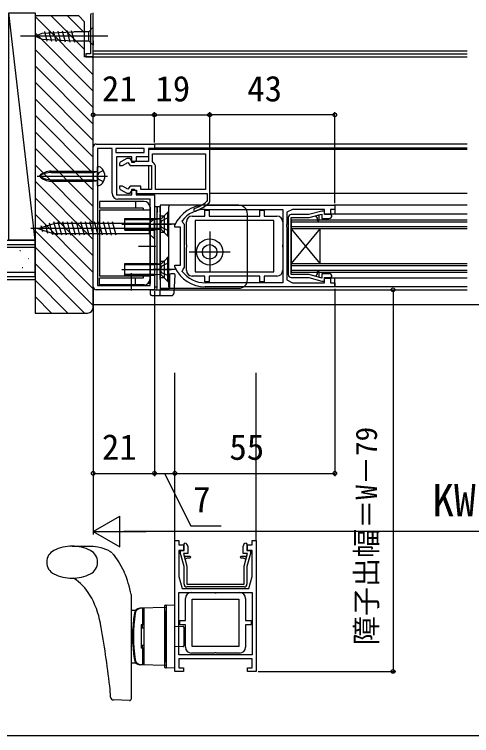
# Model space of a CAD drawing. Units: millimetres, scale not verified. Extents: x -525 to 525, y -782 to 777.
# Drawn here: x 2.9 to 160, y -782.5 to -535 of the extents above; entities that cross this region are included whole.
import ezdxf
from ezdxf.enums import TextEntityAlignment as Align

# ---------------------------------------------------------------- set-up
doc = ezdxf.new("R2010")
doc.units = ezdxf.units.MM
doc.header["$LTSCALE"] = 4
for name, color, linetype in [('0-2_YKK_11', 7, 'Continuous'), ('0-3_YKK_12', 2, 'Continuous'), ('0-4_YKK_13', 4, 'Continuous'), ('0-6_YKK_D', 6, 'Continuous'), ('0-7_YKK_ZWAK', 7, 'Continuous'), ('0-8_YSS_K', 3, 'Continuous'), ('0-9_YSS_KE', 3, 'Continuous')]:
    doc.layers.add(name, color=color, linetype=linetype)
doc.styles.add('ＭＳ ゴシック', font='')
doc.styles.get('ＭＳ ゴシック').set_extended_font_data('MS Gothic')

msp = doc.modelspace()

# ---------------------------------------------------------------- linework, layer by layer
at = {"layer": '0-2_YKK_11'}
for p, q in [((30, -628.5), (30, -580.5)), ((97, -604.7), (97, -624.3)), ((81.8, -731.5), (62.2, -731.5))]:
    msp.add_line(p, q, dxfattribs=at)
for points in [[(29.316, -534.727), (29, -535.273), (29, -548.5), (27.5, -548.5), (27.5, -549.5), (30, -549.5), (30, -534.5)], [(31, -579.5), (51, -579.5), (51, -581), (49, -581), (49, -583.9), (44.7, -583.9), (44.7, -585.1), (44, -585.8), (43.2, -585.8), (43.2, -583.9), (38, -583.9), (38, -596.9), (43.2, -596.9), (43.2, -595), (44, -595), (44.7, -595.7), (44.7, -596.9), (51, -596.9), (51, -629.5), (31, -629.5)], [(31.5, -581), (31.5, -628), (49.5, -628), (49.5, -598.4), (44.7, -598.4), (38.5, -598.4)], [(36.5, -596.4), (36.5, -581), (31.5, -581)], [(69.831, -599.652), (70, -599.277), (70, -581.4), (49, -581.4), (49, -585.5), (43.4, -585.5), (42.63, -584.4), (41.537, -584.4), (39.5, -585.576)], [(50.4, -582.8), (68.6, -582.8), (68.6, -595.1), (51.4, -595.1), (51.4, -587.4)], [(50.608, -585.857), (50.4, -585.451), (50.4, -582.8)], [(39, -586.442), (39, -586.9), (40.007, -586.9), (41.904, -585.805), (42.671, -586.9), (50, -586.9), (50, -595.1), (46.3, -595.1), (46.3, -593.9), (42.671, -593.9), (41.904, -594.995), (40.007, -593.9), (39, -593.9), (39, -594.358)], [(39.5, -595.224), (41.537, -596.4), (42.63, -596.4), (43.4, -595.3), (44.9, -595.3), (44.9, -596.5)], [(44.9, -596.5), (69.1, -596.5), (69.1, -598.862), (68.92, -599.247)], [(68.5, -600.504), (113, -600.504), (113, -601.904), (111.5, -601.904), (111.5, -603.504), (109.5, -603.504), (109.5, -601.904), (98.5, -601.904), (96.5, -602.904), (96.5, -607.046), (96.38, -607.229), (96.38, -607.779), (96.5, -607.962), (96.5, -626.104), (98.5, -627.104), (109.5, -627.104), (109.5, -625.504), (111.5, -625.504), (111.5, -627.104), (113, -627.104), (113, -628.504), (68.5, -628.504)], [(64, -604.204), (68.35, -604.204), (68.35, -602.204), (69.85, -602.204), (69.85, -604.204)], [(68.5, -601.904), (95.1, -601.904), (95.1, -627.104), (68.5, -627.104)], [(69.85, -604.204), (87.25, -604.204), (87.25, -602.204), (88.75, -602.204), (88.75, -604.204), (93.1, -604.204)], [(112, -604), (111.7, -603.7), (109.5, -603.7), (109.5, -602.5), (108.5, -602.5), (104.022, -603.7), (98, -603.7)], [(111, -624), (108.5, -624), (108.5, -625.465), (104.153, -624.3), (98, -624.3), (98, -604.7), (104.153, -604.7), (108.5, -603.535), (108.5, -605), (111, -605)], [(60.532, -623.211), (60.913, -622.404), (61.4, -621.904), (61.4, -607.104), (60.913, -606.604), (60.532, -605.797)], [(62, -622.804), (62, -614.962), (62.12, -614.779), (62.12, -614.229), (62, -614.046), (62, -606.204)], [(95.1, -606.204), (95.1, -614.046), (94.98, -614.229), (94.98, -614.779), (95.1, -614.962), (95.1, -622.804)], [(58.045, -621.795), (58, -621.587), (58, -621.004), (60, -621.004), (60, -608.004), (58, -608.004), (58, -607.421), (58.045, -607.213)], [(93.1, -624.804), (88.75, -624.804), (88.75, -626.804), (87.25, -626.804), (87.25, -624.804), (69.85, -624.804), (69.85, -626.804), (68.35, -626.804), (68.35, -624.804), (64, -624.804)], [(98, -625.3), (104.022, -625.3), (108.5, -626.5), (109.5, -626.5), (109.5, -625.3), (111.7, -625.3), (112, -625)], [(61.2, -730.5), (61.2, -724.479), (60, -720), (60, -719), (61.2, -719), (61.2, -716.8), (61.5, -716.5)], [(62.5, -717.5), (62.5, -720), (61.035, -720), (62.2, -724.347), (62.2, -730.5), (81.8, -730.5), (81.8, -724.347), (82.965, -720), (81.5, -720), (81.5, -717.5)], [(82.5, -716.5), (82.8, -716.8), (82.8, -719), (84, -719), (84, -720), (82.8, -724.478), (82.8, -730.5)], [(63.7, -733.4), (71.542, -733.4), (71.725, -733.52), (72.275, -733.52), (72.458, -733.4), (80.3, -733.4)], [(61.7, -752.2), (61.7, -744.55), (59.7, -744.55), (59.7, -743.05), (61.7, -743.05), (61.7, -735.4)], [(82.3, -735.4), (82.3, -743.05), (84.3, -743.05), (84.3, -744.55), (82.3, -744.55), (82.3, -752.2)], [(80.3, -754.2), (72.458, -754.2), (72.275, -754.08), (71.725, -754.08), (71.542, -754.2), (63.7, -754.2)]]:
    msp.add_lwpolyline(points, dxfattribs=at)
for points in [[(47.5, -581), (37.7, -581), (37.7, -582.4), (47.5, -582.4)], [(107.5, -603.803), (107.5, -605.75), (107.238, -606), (107, -605.75), (107, -604.937), (106.5, -604.071)], [(92.1, -605.704), (65, -605.704), (65, -623.304), (92.1, -623.304)], [(107.5, -623.25), (107.5, -625.197), (106.5, -624.929), (107, -624.063), (107, -623.25), (107.255, -623)], [(58, -760.5), (58, -715.5), (59.4, -715.5), (59.4, -717), (61, -717), (61, -719), (59.4, -719), (59.4, -727.895), (60.5, -732), (83.5, -732), (84.6, -727.895), (84.6, -719), (83, -719), (83, -717), (84.6, -717), (84.6, -715.5), (86, -715.5), (86, -760.5), (83, -760.5), (83, -759.3), (84.6, -759.3), (84.6, -756.2), (68.241, -756.2), (59.4, -756.2), (59.4, -759.3), (61, -759.3), (61, -760.5)], [(63.25, -721), (61.303, -721), (61.571, -722), (62.437, -721.5), (63.25, -721.5), (63.5, -721.245)], [(82.697, -721), (80.75, -721), (80.5, -721.262), (80.75, -721.5), (81.563, -721.5), (82.429, -722)], [(59.4, -733.4), (84.6, -733.4), (84.6, -754.8), (68.122, -754.8), (59.4, -754.8)], [(80, -735.7), (80, -751.9), (64, -751.9), (64, -735.7)]]:
    msp.add_lwpolyline(points, close=True, dxfattribs=at)
for centre, radius, start, end in [((31, -580.5), 1, 90.00001, 179.99999), ((40, -586.442), 1, 119.99998, 180), ((49.5, -587.4), 1.9, 0.00001, 54.31469), ((38.5, -596.4), 2, 180.00001, 269.99999), ((40, -594.358), 1, 180, 240.00002), ((68.5, -612.004), 11.5, 89.99999, 155.38003), ((59.91, -588.401), 14.1, 290.26659, 309.71484), ((59.91, -588.401), 15, 290.2666, 311.4049), ((68.5, -612.004), 10.1, 90, 142.08106), ((64.95, -602.05), 0.45, 110.26659, 290.26661), ((98, -604.7), 1, 90.00001, 179.99999), ((64, -606.204), 2, 90.00001, 179.99999), ((93.1, -606.204), 2, 0.00001, 89.99999), ((111, -604), 1, 270.00219, 0.00045), ((68.5, -617.004), 11.5, 204.61997, 270.00001), ((68.5, -617.004), 10.1, 217.91894, 270), ((64, -622.804), 2, 180.00001, 269.99999), ((93.1, -622.804), 2, 270.00001, 359.99999), ((98, -624.3), 1, 179.99909, 269.99999), ((111, -625), 1, 0.00001, 89.99999), ((31, -628.5), 1, 180.00001, 269.99999), ((61.5, -717.5), 1, 0.00001, 89.99999), ((82.5, -717.5), 1, 89.99955, 179.99781), ((62.2, -730.5), 1, 180.00001, 270.00091), ((81.8, -730.5), 1, 270.00001, 359.99999), ((63.7, -735.4), 2, 90.00001, 179.99999), ((80.3, -735.4), 2, 0.00001, 89.99999), ((63.7, -752.2), 2, 180.00001, 269.99999), ((80.3, -752.2), 2, 270.00001, 359.99999)]:
    msp.add_arc(centre, radius, start, end, dxfattribs=at)
at = {"layer": '0-3_YKK_12'}
for p, q in [((30, -547.5), (158.5, -547.5)), ((30, -548.5), (158.5, -548.5)), ((30, -549.5), (158.5, -549.5)), ((158.5, -579.5), (51, -579.5)), ((51, -579.5), (51, -581.4)), ((158.5, -580.9), (51, -580.9)), ((158.5, -581.402), (69.552, -581.403)), ((49, -586.9), (49.001, -595.1)), ((158.5, -596.5), (70, -596.5)), ((158.5, -600.5), (112.7, -600.5)), ((113, -600.5), (113, -603.5)), ((158.5, -603.5), (111.062, -603.5)), ((98, -605.5), (158.5, -605.5)), ((98, -605.5), (98, -623.5)), ((98, -606.2), (158.5, -606.2)), ((98, -607.8), (158.5, -607.8)), ((98, -608.5), (158.5, -608.5)), ((108, -620.5), (98, -608.5)), ((98, -620.5), (158.5, -620.5)), ((98, -621.2), (158.5, -621.2)), ((98, -622.8), (158.5, -622.8)), ((98, -623.5), (158.5, -623.5)), ((158.5, -625.502), (111, -625.504)), ((113, -628.5), (113, -625.5)), ((158.5, -628.5), (112.7, -628.5)), ((51, -629.5), (158.5, -629.5)), ((58, -715.8), (58, -658)), ((86, -715.8), (86, -658))]:
    msp.add_line(p, q, dxfattribs=at)
msp.add_lwpolyline([(108, -620.5), (108, -608.5), (98, -620.5)], dxfattribs=at)
at = {"layer": '0-4_YKK_13'}
for p, q in [((13.208, -540.916), (14.068, -544.125)), ((14.741, -540.843), (15.641, -544.2)), ((16.275, -540.77), (17.214, -544.275)), ((17.808, -540.697), (18.787, -544.35)), ((19.341, -540.624), (20.36, -544.425)), ((20.875, -540.551), (21.933, -544.5)), ((22.408, -540.477), (23.506, -544.575)), ((28.45, -540.95), (23.333, -540.95)), ((28.45, -544.05), (28.45, -540.95)), ((30, -544.05), (30, -540.95)), ((35, -542.5), (5, -542.5)), ((23.333, -544.05), (28.45, -544.05)), ((15.526, -588.754), (30.1, -588.754)), ((30.1, -592.246), (30.1, -588.754)), ((30.1, -588.754), (30.904, -588.911)), ((30.1, -589.282), (31.172, -588.89)), ((10.722, -590.5), (34.875, -590.5)), ((15.526, -589.282), (30.1, -589.282)), ((15.526, -591.718), (30.1, -591.718)), ((15.526, -592.246), (30.1, -592.246)), ((30.1, -591.718), (31.172, -592.11)), ((30.1, -592.246), (30.904, -592.089)), ((31.5, -593.75), (31.5, -592.58)), ((44.5, -599.2), (44.5, -601.5)), ((49.5, -601.2), (49.5, -627.3)), ((80, -600.5), (55.5, -600.5)), ((56, -600.5), (56, -601)), ((56, -603.5), (56, -601)), ((47.2, -601.5), (32.1, -601.5)), ((49.5, -602.2), (32.1, -602.2)), ((32.1, -602.2), (32.1, -624.8)), ((47.2, -601.5), (47.2, -602.2)), ((52, -629), (52, -603)), ((53, -603), (53, -629.5)), ((53, -626), (53, -603.5)), ((53.593, -604.907), (55.5, -603)), ((54.35, -604.15), (56, -602.5)), ((55.5, -603), (55.5, -611)), ((56, -626), (56, -603.5)), ((83, -626), (83, -603.5)), ((17.673, -610.8), (16.441, -606.2)), ((19.226, -610.8), (17.994, -606.2)), ((20.779, -610.8), (19.547, -606.2)), ((22.332, -610.8), (21.1, -606.2)), ((23.885, -610.8), (22.653, -606.2)), ((25.438, -610.8), (24.205, -606.2)), ((26.991, -610.8), (25.758, -606.2)), ((28.544, -610.8), (27.311, -606.2)), ((30.097, -610.8), (28.864, -606.2)), ((31.65, -610.8), (30.417, -606.2)), ((33.203, -610.8), (31.97, -606.2)), ((34.756, -610.8), (33.523, -606.2)), ((36.308, -610.8), (35.076, -606.2)), ((37.861, -610.8), (36.629, -606.2)), ((40.8, -609), (40.8, -605)), ((40.8, -605), (51.15, -605)), ((40.8, -605.38), (51.15, -605.38)), ((51.15, -609), (51.15, -605)), ((52.768, -605.193), (51.15, -605)), ((51.15, -605.38), (52.987, -605.195)), ((53.564, -605.855), (52.955, -607)), ((53, -604.15), (54.35, -604.15)), ((53.25, -608.869), (53.25, -605.131)), ((55.8, -604.75), (53.564, -605.855)), ((54.35, -604.15), (54.35, -609.85)), ((53.5, -608.5), (8.5, -608.5)), ((11, -608.5), (16.55, -606.75)), ((11, -608.5), (16.55, -606.75)), ((11, -608.5), (16.55, -610.25)), ((12.696, -609.612), (12.147, -607.562)), ((14.392, -610.146), (13.579, -607.11)), ((16.089, -610.681), (15.011, -606.659)), ((49.25, -606.75), (16.55, -606.75)), ((39.844, -607), (56.865, -607)), ((40.8, -608.62), (51.15, -608.62)), ((45.5, -607), (51.5, -607)), ((45.5, -608.5), (51.5, -608.5)), ((58.1, -607), (50.6, -607)), ((51.15, -608.62), (52.987, -608.805)), ((52.768, -608.807), (51.15, -609)), ((53.564, -608.145), (52.955, -607)), ((55.8, -609.25), (53.564, -608.145)), ((49.25, -610.25), (16.55, -610.25)), ((40.8, -609), (51.15, -609)), ((51, -612), (49.25, -610.25)), ((54.35, -609.85), (53, -609.85)), ((53.593, -609.093), (55.5, -611)), ((56, -611.5), (54.35, -609.85)), ((55.8, -611), (55.5, -611)), ((70, -609.5), (70, -623.5)), ((45.5, -614.5), (51.5, -614.5)), ((53.593, -620.407), (55.5, -618.5)), ((54.35, -619.65), (56, -618)), ((55.5, -618.5), (55.5, -626.5)), ((63, -616.5), (77, -616.5)), ((40.8, -624.5), (40.8, -620.5)), ((40.8, -620.5), (51.15, -620.5)), ((40.8, -620.88), (51.15, -620.88)), ((51.15, -624.5), (51.15, -620.5)), ((52.768, -620.693), (51.15, -620.5)), ((51.15, -620.88), (52.987, -620.695)), ((53, -619.65), (54.35, -619.65)), ((53.25, -624.369), (53.25, -620.631)), ((55.8, -620.25), (53.564, -621.355)), ((54.35, -619.65), (54.35, -625.35)), ((39.844, -622.5), (56.865, -622.5)), ((45.5, -622.5), (51.5, -622.5)), ((58.1, -622.5), (50.6, -622.5)), ((53.564, -621.355), (52.955, -622.5)), ((53.564, -623.645), (52.955, -622.5)), ((55.8, -624.75), (53.564, -623.645)), ((49.5, -624.8), (32.1, -624.8)), ((40.8, -624.12), (51.15, -624.12)), ((40.8, -624.5), (51.15, -624.5)), ((43, -623.8), (43, -629.8)), ((44.5, -627.8), (44.5, -625.5)), ((51.15, -624.12), (52.987, -624.305)), ((52.768, -624.307), (51.15, -624.5)), ((54.35, -625.35), (53, -625.35)), ((53, -626), (53, -629)), ((53.593, -624.593), (55.5, -626.5)), ((56, -627), (54.35, -625.35)), ((56, -628.5), (56, -626)), ((56.2, -624.5), (56.2, -629)), ((57.669, -624), (56.7, -624)), ((57.799, -630.561), (58.168, -624.531)), ((49.5, -627.3), (48.823, -627.3)), ((55.8, -626.5), (55.5, -626.5)), ((56, -628.5), (56, -629)), ((49.5, -629.5), (49.594, -631.031)), ((50.001, -629.5), (49.5, -629.5)), ((50.001, -629.5), (51.5, -629.5)), ((53, -629), (55.5, -629)), ((53, -631), (53, -629.5)), ((55.7, -629.5), (53.5, -629.5)), ((55.5, -629), (80, -629)), ((50.093, -631.5), (52.5, -631.5)), ((52.5, -631.5), (56.801, -631.5)), ((22.75, -717.5), (28.816, -717.5)), ((22.75, -728.5), (23.261, -728.5)), ((43, -734.138), (43, -769.983)), ((43, -739.5), (44.493, -739.5)), ((55, -738.5), (46.044, -738.813)), ((47, -738.802), (46.354, -738.825)), ((47, -744.5), (47, -738.802)), ((47, -739.3), (47.5, -739.3)), ((47.5, -758.238), (47.5, -738.762)), ((47.5, -744.5), (47.5, -739.3)), ((54.5, -738.019), (54.5, -739.7)), ((54.5, -739.7), (54.5, -757.3)), ((54.774, -737.72), (55, -737.7)), ((58, -737.884), (55, -737.7)), ((55, -737.7), (55, -739.698)), ((55, -738.5), (55, -758.5)), ((55, -757.302), (55, -739.698)), ((58, -739.88), (58, -737.884)), ((58, -757.121), (58, -739.88)), ((54.495, -741.241), (54.5, -741.242)), ((32.491, -744.111), (32.449, -743.899)), ((46.82, -744.5), (46.82, -745.5)), ((46.82, -745.5), (47.5, -745.5)), ((58, -745), (60.803, -745.025)), ((61.1, -745.325), (61.1, -751.676)), ((46.82, -751.5), (46.82, -752.5)), ((46.82, -751.5), (47.5, -751.5)), ((60.803, -751.976), (58, -752)), ((47.5, -752.5), (46.5, -752.5)), ((47, -758.198), (47, -752.5)), ((47.5, -757.701), (47.5, -752.5)), ((54.5, -755.759), (54.495, -755.759)), ((54.5, -757.3), (54.5, -758.982)), ((55, -757.302), (55, -759.3)), ((43, -757.5), (44.493, -757.5)), ((55, -758.5), (46.044, -758.188)), ((47, -758.198), (46.354, -758.176)), ((47, -757.701), (47.5, -757.701)), ((54.774, -759.281), (55, -759.3)), ((42.483, -770.482), (36.926, -770.288))]:
    msp.add_line(p, q, dxfattribs=at)
for points in [[(30, -540.95), (30, -539.4), (28.45, -540.95)], [(10, -542.5), (12.495, -541.467), (23.333, -540.95)], [(10, -542.5), (12.495, -543.533), (23.333, -544.05)], [(30, -544.05), (30, -545.6), (28.45, -544.05)], [(33.493, -588.55), (31.864, -589.355), (31.255, -590.5)], [(31.5, -592.58), (31.5, -588.42), (31.5, -587.25)], [(33.493, -592.45), (31.864, -591.645), (31.255, -590.5)], [(47.5, -599.2), (32.1, -599.2), (32.1, -601.5)], [(53, -603), (53, -601), (52, -601), (52, -603)], [(55.5, -600.5), (53, -600.5), (53, -603.5)], [(55.5, -603), (55.8, -603), (55.8, -611)], [(51, -612), (51, -605), (49.25, -606.75), (49.25, -610.25)], [(55.5, -618.5), (55.8, -618.5), (55.8, -626.5)], [(47.2, -624.8), (47.2, -625.5), (32.1, -625.5)], [(47.5, -627.8), (32.1, -627.8), (32.1, -625.5)], [(28.775, -717.5), (29.977, -717.541), (31.57, -717.749), (32.557, -717.975), (34.911, -718.806), (35.667, -719.193), (36.364, -719.718)], [(36.823, -720.292), (36.803, -720.255), (36.77, -720.202), (36.738, -720.147), (36.699, -720.088), (36.671, -720.039), (36.64, -719.993)], [(36.823, -720.292), (38.23, -722.19), (38.907, -723.223), (39.485, -724.197), (40.608, -726.352)], [(47.5, -744.5), (46.5, -744.5), (46.5, -752.5)], [(55, -759.3), (58, -759.117), (58, -757.121)]]:
    msp.add_lwpolyline(points, dxfattribs=at)
msp.add_lwpolyline([(52, -601), (51, -601), (51, -628.5), (52, -628.5)], close=True, dxfattribs=at)
for radius in [4.5, 2.5]:
    msp.add_circle((70, -616.5), radius, dxfattribs=at)
for centre, radius, start, end in [((15.526, -594.268), 5.513, 90, 136.89533), ((31, -588.42), 0.5, 258.94828, 0), ((31.513, -589.35), 2.1, 37.24778, 90.33964), ((30, -590.5), 4, 322.75222, 37.24778), ((15.526, -596.546), 7.263, 90, 123.6577), ((15.526, -586.732), 5.513, 223.10467, 270), ((15.526, -584.454), 7.263, 236.3423, 270), ((31, -592.58), 0.5, 0, 101.05172), ((31.512, -591.65), 2.1, 269.66349, 322.75111), ((47.5, -601.2), 2, 0, 90), ((80, -603.5), 3, 0, 90), ((52.886, -604.2), 1, 263.21103, 315), ((52.886, -609.8), 1, 45, 96.78897), ((52.886, -619.7), 1, 263.21103, 315), ((47.5, -625.8), 2, 270, 0), ((52.886, -625.3), 1, 45, 96.78897), ((56.7, -624.5), 0.5, 90, 180), ((57.669, -624.5), 0.5, 356.5, 90), ((80, -626), 3, 270, 0), ((50.093, -631), 0.5, 183.5, 270), ((51.5, -629), 0.5, 270.00032, 0), ((52.5, -631), 0.5, 270, 0), ((53.5, -629), 0.5, 180, 270), ((55.7, -629), 0.5, 270, 0), ((56.801, -630.5), 1, 270, 356.5), ((22.75, -731.532), 14.031, 90, 116.48104), ((22.742, -731.532), 14.031, 63.51896, 90), ((18.5, -723), 4.5, 116.48104, 243.51896), ((26.992, -723), 4.5, 296.48104, 63.51896), ((22.75, -714.469), 14.031, 243.51896, 270), ((22.742, -714.469), 14.031, 270, 296.48104), ((10.5, -739.86), 33, 9.98655, 24.10382), ((14.07, -742.92), 17.1, 30.40967, 57.48757), ((4.88, -748.79), 28, 10.06111, 31.25004), ((46.113, -740.812), 2, 92, 170.87872), ((46.424, -740.824), 2, 92, 170.89292), ((44.493, -739.25), 0.25, 270, 316.05064), ((54.8, -738.019), 0.3, 95, 180), ((94, -748.5), 50.5, 170.87872, 189.12128), ((94.312, -748.5), 50.5, 170.89292, 189.10708), ((-309, -805.7), 347, 6.65301, 10.22358), ((60.8, -745.325), 0.3, 0, 89.5), ((60.8, -751.676), 0.3, 270.5, 0), ((46.113, -756.189), 2, 189.12128, 268), ((46.424, -756.177), 2, 189.10708, 268), ((44.493, -757.75), 0.25, 43.94936, 90), ((54.8, -758.982), 0.3, 180, 265), ((-14, -771.291), 50, 2.24995, 6.65301), ((36.961, -769.289), 1, 182.24995, 268), ((42.5, -769.983), 0.5, 268, 0)]:
    msp.add_arc(centre, radius, start, end, dxfattribs=at)
at = {"layer": '0-6_YKK_D'}
for p, q in [((50.999, -578.962), (50.999, -568.5)), ((51, -579), (51, -568.5)), ((70, -580.9), (70, -568.5)), ((70, -580.9), (70, -568.5)), ((113, -599.791), (113, -568.5)), ((30, -569.5), (51, -569.5)), ((50.999, -569.5), (70, -569.5)), ((113, -569.5), (70, -569.5)), ((30, -629.5), (30, -693.5)), ((30, -629.5), (30, -713.5)), ((51, -630), (51, -693.5)), ((51, -630), (51, -693.5)), ((113, -629.2), (113, -693.5)), ((133, -629.5), (133, -760.5)), ((30, -692.5), (51, -692.5)), ((51, -692.5), (58, -692.5)), ((58, -692.5), (113, -692.5)), ((30, -712.5), (39.093, -707.25)), ((39.093, -717.75), (39.093, -707.25)), ((30, -712.5), (39.093, -717.75)), ((30, -712.5), (48.187, -712.5)), ((279.5, -712.5), (40.5, -712.5)), ((86.7, -760.5), (134, -760.5))]:
    msp.add_line(p, q, dxfattribs=at)
msp.add_lwpolyline([(54.5, -692.5), (63.484, -710.5), (73.962, -710.5)], dxfattribs=at)
for centre in [(30, -569.5), (50.999, -569.5), (51, -569.5), (70, -569.5), (70, -569.5), (113, -569.5), (133, -629.5), (30, -692.5), (51, -692.5), (51, -692.5), (58, -692.5), (58, -692.5), (113, -692.5), (133, -760.5)]:
    msp.add_circle(centre, 0.637, dxfattribs=at)
at = {"layer": '0-7_YKK_ZWAK'}
msp.add_lwpolyline([(-525, -782.5), (525, -782.5), (525, 747.5)], dxfattribs=at)
at = {"layer": '0-8_YSS_K'}
for p, q in [((10, -612.5), (1, -534.5)), ((30, -555.677), (10, -535.677)), ((27, -547.02), (15.48, -535.5)), ((27, -541.363), (21.137, -535.5)), ((30, -561.333), (10, -541.333)), ((30, -566.99), (10, -546.99)), ((30, -550.02), (29.48, -549.5)), ((30, -572.647), (10, -552.647)), ((30, -578.304), (10, -558.304)), ((30, -583.961), (10, -563.961)), ((30, -589.618), (10, -569.618)), ((30, -595.275), (10, -575.275)), ((30, -600.931), (10, -580.931)), ((30, -606.588), (10, -586.588)), ((30, -612.245), (10, -592.245)), ((30, -617.902), (10, -597.902)), ((30, -623.559), (10, -603.559)), ((30, -629.216), (10, -609.216)), ((-179.003, -614), (10, -614)), ((5.009, -616.187), (4.809, -616.187)), ((30, -634.873), (10, -614.873)), ((7.91, -618.895), (7.71, -618.895)), ((26.971, -637.5), (10, -620.529)), ((-179.003, -623.5), (10, -623.5)), ((5.782, -621.989), (5.582, -621.989)), ((-179.003, -626), (10, -626)), ((21.314, -637.5), (10, -626.186)), ((15.657, -637.5), (10, -631.843)), ((30, -634.5), (242.105, -634.5))]:
    msp.add_line(p, q, dxfattribs=at)
msp.add_lwpolyline([(1, -612.5), (1, -534.5), (10, -534.5), (10, -612.5)], close=True, dxfattribs=at)
at = {"layer": '0-9_YSS_KE'}
for p, q in [((-179.003, -612.5), (10, -612.5)), ((10, -625), (10, -612.5)), ((10, -615), (-179.003, -615)), ((-179.003, -625), (10, -625))]:
    msp.add_line(p, q, dxfattribs=at)
for points in [[(10, -535.5), (10, -637.5), (28, -637.5)], [(30, -635.5), (30, -549.5), (27, -549.5), (27, -537.5), (25, -535.5), (10, -535.5)]]:
    msp.add_lwpolyline(points, dxfattribs=at)
msp.add_arc((28, -635.5), 2, 269.99998, 359.99998, dxfattribs=at)

# ---------------------------------------------------------------- texts
at = {"layer": '0-6_YKK_D', "style": 'ＭＳ ゴシック'}
for s, height, p in [('21', 8.798, (32.966, -567.5)), ('19', 8.798, (51.329, -567.5)), ('43', 8.798, (82.909, -567.5)), ('21', 8.798, (32.966, -690.5)), ('55', 8.798, (76.773, -690.5)), ('7', 8.798, (64.325, -708.5)), ('KW＝W', 11, (146.484, -710.5))]:
    msp.add_text(s, height=height, dxfattribs=at).set_placement(p, align=Align.BOTTOM_LEFT)
msp.add_text('障子出幅＝W－79', height=7.331, rotation=90, dxfattribs=at).set_placement((129.693, -751.506), align=Align.BOTTOM_LEFT)

doc.saveas('drawing.dxf')
